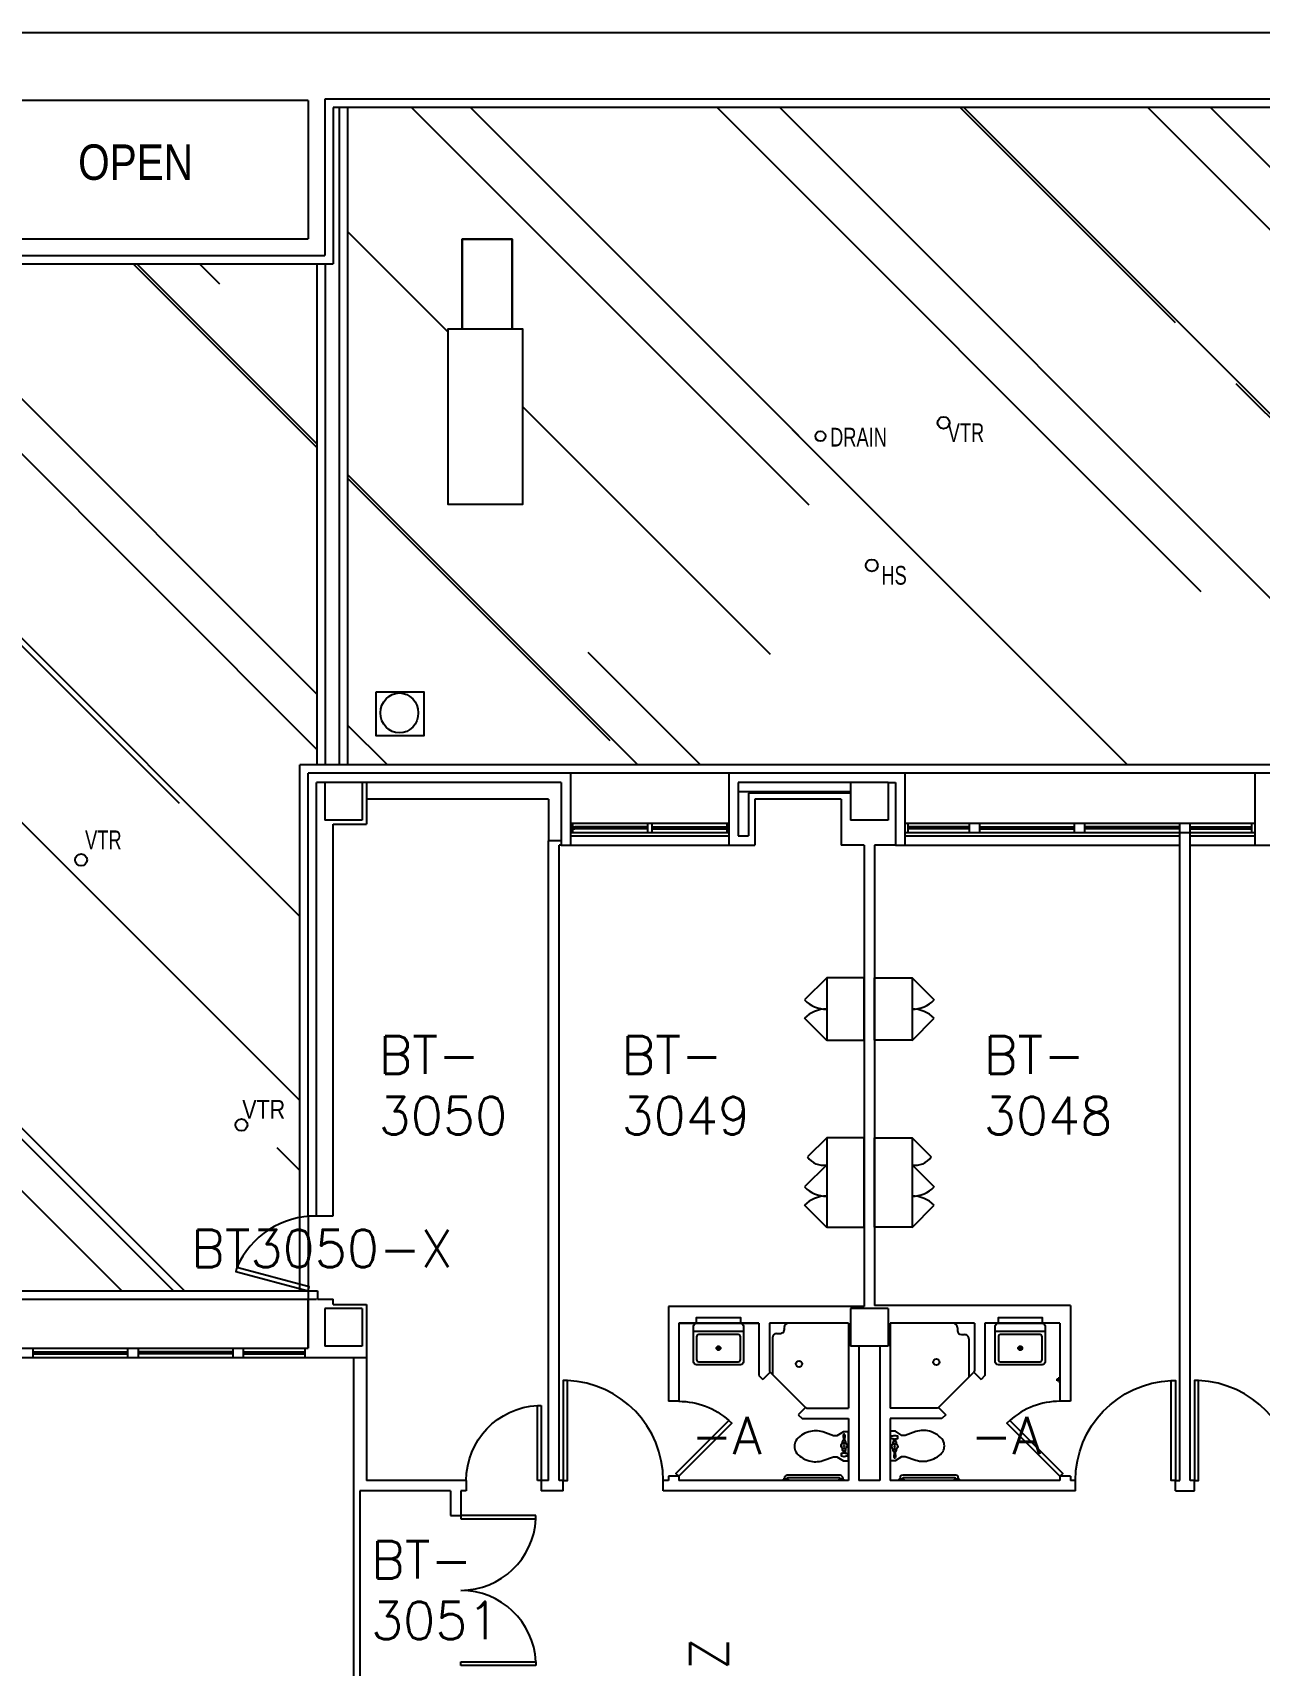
# Model space of a CAD drawing. Extents: x 2912 to 7121, y 18087 to 19938.
# Drawn here: x 3782 to 4371, y 19154 to 19938 of the extents above; entities that cross this region are included whole.
import ezdxf
from ezdxf.enums import TextEntityAlignment as Align

# ---------------------------------------------------------------- set-up
doc = ezdxf.new("R2010")
doc.units = 0
doc.header["$MEASUREMENT"] = 0
doc.linetypes.add('HIDDEN1', pattern=[0.1875, 0.125, -0.0625])
doc.layers.get('0').update_dxf_attribs({"linetype": 'CONTINUOUS'})
for name, color, linetype in [('ARDOOR', 7, 'CONTINUOUS'), ('ARROOMNO', 4, 'CONTINUOUS'), ('ARWALL', 7, 'CONTINUOUS'), ('COL', 14, 'CONTINUOUS'), ('EQUIP', 30, 'CONTINUOUS'), ('EXDOOR', 8, 'CONTINUOUS'), ('EXROOF', 9, 'CONTINUOUS'), ('EXROOF_TEXT', 134, 'CONTINUOUS'), ('EXWALL', 8, 'CONTINUOUS'), ('EXWINDOW', 8, 'CONTINUOUS'), ('MILL', 1, 'CONTINUOUS'), ('MPFIXTURE', 3, 'CONTINUOUS'), ('TXT', 4, 'CONTINUOUS')]:
    doc.layers.add(name, color=color, linetype=linetype)
doc.styles.add('ARIAL_NARROW', font='ARIALN.TTF', dxfattribs={"height": 17})
doc.styles.add('ROMANS', font='romans.shx', dxfattribs={"height": 18})

# ---------------------------------------------------------------- blocks, each defined once
blk = doc.blocks.new('3-00-DR')
at = {"color": 0}
for p, q in [((0, 36), (0, 0)), ((1.75, 36), (0, 36)), ((1.75, 0), (1.75, 36)), ((0, 0), (1.75, 0))]:
    blk.add_line(p, q, dxfattribs=at)
blk.add_arc((-0.08, -0.03), 36.08, 0.04901, 87.09698, dxfattribs=at)
blk = doc.blocks.new('6-00-DRS')
at = {"color": 0}
for p, q in [((0, 36), (0, 0)), ((1.75, 36), (0, 36)), ((1.75, 0), (1.75, 36)), ((70.25, 0), (70.25, 36)), ((70.25, 36), (72, 36)), ((72, 36), (72, 0)), ((0, 0), (1.75, 0)), ((72, 0), (70.25, 0))]:
    blk.add_line(p, q, dxfattribs=at)
for centre, start, end in [((-0.08, -0.03), 0.04901, 87.09698), ((72.08, -0.03), 92.90302, 179.95099)]:
    blk.add_arc(centre, 36.08, start, end, dxfattribs=at)

msp = doc.modelspace()

# ---------------------------------------------------------------- hatches: boundary and pattern name
at = {"layer": 'EXROOF'}
h = msp.add_hatch(dxfattribs=at)
h.set_pattern_fill('AR-RROOF', color=256, scale=125, angle=135, style=0)
h.paths.add_polyline_path([(3918.22, 19826.71), (3733.97, 19826.71), (3733.97, 19901.71), (3673.47, 19901.71), (3673.47, 19826.71), (3481.47, 19826.71), (3481.47, 19901.71), (3420.97, 19901.71), (3420.97, 19826.71), (3228.97, 19826.71), (3228.97, 19901.71), (3152.97, 19901.71), (3152.97, 19840.71), (3195.47, 19840.71), (3195.47, 19554.21), (3087.22, 19554.21), (3087.22, 19273.71), (3152.47, 19273.71), (3152.47, 19333.71), (3909.97, 19333.71), (3909.97, 19586.21), (3918.22, 19586.21)])
edge = h.paths.add_edge_path(flags=16)
edge.add_arc((3215.84, 19794.16), 2.87, 0, 360)
h.paths.add_polyline_path([(3479.22, 19655.17), (3583.22, 19655.17), (3583.22, 19592.54), (3479.22, 19592.54)], flags=16)
edge = h.paths.add_edge_path(flags=16)
edge.add_arc((3374.84, 19578.82), 2.4, 0, 360)
edge = h.paths.add_edge_path(flags=16)
edge.add_arc((3463.67, 19516.96), 2.87, 0, 360)
edge = h.paths.add_edge_path(flags=16)
edge.add_arc((3804.95, 19540.58), 2.87, 0, 360)
edge = h.paths.add_edge_path(flags=16)
edge.add_arc((3732.13, 19576.05), 2.4, 0, 360)
edge = h.paths.add_edge_path(flags=16)
edge.add_arc((3881.95, 19413.36), 2.87, 0, 360)
edge = h.paths.add_edge_path(flags=17)
edge.add_arc((3098.97, 19558.21), 36, -86.82017, 0, ccw=False)
edge.add_line((3100.97, 19522.26), (3098.97, 19522.21))
edge.add_line((3098.97, 19522.21), (3098.97, 19558.21))
edge.add_line((3098.97, 19558.21), (3100.97, 19558.21))
edge.add_line((3100.97, 19558.21), (3100.97, 19522.26))
h.paths.add_polyline_path([(3220.56, 19782.66), (3239.95, 19782.66), (3239.95, 19796.16), (3220.56, 19796.16)], flags=24)
h.paths.add_polyline_path([(3380.93, 19571.65), (3408.59, 19571.65), (3408.59, 19585.15), (3380.93, 19585.15)], flags=24)
h.paths.add_polyline_path([(3467.97, 19505.46), (3487.37, 19505.46), (3487.37, 19518.96), (3467.97, 19518.96)], flags=24)
h.paths.add_polyline_path([(3804.65, 19543.48), (3824.04, 19543.48), (3824.04, 19556.98), (3804.65, 19556.98)], flags=24)
h.paths.add_polyline_path([(3737.49, 19568.87), (3765.15, 19568.87), (3765.15, 19582.37), (3737.49, 19582.37)], flags=24)
h.paths.add_polyline_path([(3880.1, 19414.13), (3905.22, 19414.13), (3905.22, 19427.63), (3880.1, 19427.63)], flags=24)
h = msp.add_hatch(dxfattribs=at)
h.set_pattern_fill('AR-RROOF', color=256, scale=125, angle=135, style=0)
h.paths.add_polyline_path([(4505.64, 19869.95), (4609.64, 19869.95), (4609.64, 19807.32), (4505.64, 19807.32)], flags=16)
h.paths.add_polyline_path([(3932.97, 19901.71), (5186.31, 19901.71), (5186.31, 19586.21), (3932.97, 19586.21)])
edge = h.paths.add_edge_path(flags=16)
edge.add_arc((5019.47, 19743.96), 2.4, 0, 360)
edge = h.paths.add_edge_path(flags=16)
edge.add_arc((5042.08, 19718.78), 2.87, 0, 360)
edge = h.paths.add_edge_path(flags=16)
edge.add_arc((4610.99, 19761.86), 2.87, 0, 360)
edge = h.paths.add_edge_path(flags=16)
edge.add_arc((4590.97, 19743.96), 2.4, 0, 360)
edge = h.paths.add_edge_path(flags=16)
edge.add_arc((4219.12, 19750.45), 2.87, 0, 360)
edge = h.paths.add_edge_path(flags=16)
edge.add_arc((4159.97, 19743.96), 2.4, 0, 360)
edge = h.paths.add_edge_path(flags=16)
edge.add_arc((4184.63, 19681.99), 2.87, 0, 360)
h.paths.add_polyline_path([(4017.11, 19711.4), (4017.11, 19795.4), (4011.97, 19795.4), (4011.97, 19838.54), (3987.97, 19838.54), (3987.97, 19795.4), (3981.11, 19795.4), (3981.11, 19711.4)], flags=16)
h.paths.add_polyline_path([(3954.45, 19620.71), (3954.45, 19601.56), (3966.41, 19601.56), (3966.41, 19620.71)], flags=16)
h.paths.add_polyline_path([(5021.87, 19736.78), (5049.54, 19736.78), (5049.54, 19750.28), (5021.87, 19750.28)], flags=24)
h.paths.add_polyline_path([(5041.78, 19707.28), (5061.17, 19707.28), (5061.17, 19720.78), (5041.78, 19720.78)], flags=24)
h.paths.add_polyline_path([(4593.37, 19736.78), (4621.04, 19736.78), (4621.04, 19750.28), (4593.37, 19750.28)], flags=24)
h.paths.add_polyline_path([(4610.69, 19750.36), (4630.08, 19750.36), (4630.08, 19763.86), (4610.69, 19763.86)], flags=24)
h.paths.add_polyline_path([(4218.82, 19738.94), (4238.22, 19738.94), (4238.22, 19752.44), (4218.82, 19752.44)], flags=24)
h.paths.add_polyline_path([(4162.37, 19736.78), (4190.04, 19736.78), (4190.04, 19750.28), (4162.37, 19750.28)], flags=24)
h.paths.add_polyline_path([(4186.93, 19670.25), (4201.93, 19670.25), (4201.93, 19684.22), (4186.93, 19684.22)], flags=24)

# ---------------------------------------------------------------- linework, layer by layer
at = {"layer": 'ARDOOR'}
msp.add_line((4036.47, 19242.71), (4034.47, 19242.71), dxfattribs=at)
for points in [[(4084.47, 19242.71, 0.402069), (4038.47, 19290.67), (4038.47, 19290.71), (4036.47, 19290.71), (4036.47, 19242.71), (4038.47, 19242.71), (4038.47, 19290.71)], [(4387.53, 19242.71, 0.402069), (4341.53, 19290.67), (4341.53, 19290.71), (4339.53, 19290.71), (4339.53, 19242.71), (4341.53, 19242.71), (4341.53, 19290.71)], [(4274.97, 19280.71, 0.184516), (4250.97, 19271.54), (4249.51, 19270.16), (4274.97, 19244.71), (4276.38, 19246.12), (4250.97, 19271.54)]]:
    msp.add_lwpolyline(points, format="xyb", dxfattribs=at)
at = {"layer": 'ARDOOR', "flags": 128}
for points in [[(4282.41, 19242.71, -0.402069), (4328.41, 19290.67), (4328.41, 19290.71), (4330.41, 19290.71), (4330.41, 19242.71), (4328.41, 19242.71), (4328.41, 19290.71)], [(4091.97, 19280.71, -0.184516), (4115.97, 19271.54), (4117.42, 19270.16), (4091.97, 19244.71), (4090.55, 19246.12), (4115.97, 19271.54)]]:
    msp.add_lwpolyline(points, format="xyb", dxfattribs=at)
at = {"layer": 'ARWALL', "linetype": 'BYBLOCK'}
for p, q in [((4029.47, 19242.71), (4029.47, 19549.71)), ((4034.47, 19242.71), (4034.47, 19547.71)), ((4180.97, 19547.71), (4180.97, 19326.21)), ((4185.97, 19547.71), (4185.97, 19326.71)), ((4332.47, 19242.71), (4332.47, 19553.71)), ((4337.47, 19242.71), (4337.47, 19553.71)), ((4180.97, 19326.21), (4086.97, 19326.21)), ((4086.97, 19326.21), (4086.97, 19280.71)), ((4279.97, 19326.71), (4185.97, 19326.71)), ((4279.97, 19326.71), (4279.97, 19280.71)), ((4130.47, 19318.21), (4091.97, 19318.21)), ((4091.97, 19318.21), (4091.97, 19280.71)), ((4130.47, 19318.21), (4130.47, 19293.07)), ((4173.47, 19318.21), (4135.47, 19318.21)), ((4135.47, 19318.21), (4135.47, 19295.14)), ((4173.47, 19318.21), (4173.47, 19277.39)), ((4233.97, 19318.21), (4193.47, 19318.21)), ((4193.47, 19318.21), (4193.47, 19277.39)), ((4233.97, 19318.21), (4233.97, 19295.14)), ((4274.97, 19318.21), (4238.97, 19318.21)), ((4238.97, 19318.21), (4238.97, 19293.07)), ((4274.97, 19318.21), (4274.97, 19280.71)), ((4178.47, 19307.21), (4178.47, 19242.71)), ((4188.47, 19307.21), (4188.47, 19242.71)), ((3935.84, 19301.71), (3935.84, 19144.96)), ((3941.97, 19301.71), (3941.97, 19242.71)), ((4130.47, 19293.07), (4132.32, 19291.22)), ((4135.86, 19294.76), (4132.32, 19291.22)), ((4135.47, 19295.14), (4135.86, 19294.76)), ((4233.97, 19295.14), (4233.58, 19294.76)), ((4233.58, 19294.76), (4237.11, 19291.22)), ((4238.97, 19293.07), (4237.11, 19291.22)), ((4152.83, 19277.78), (4149.29, 19274.25)), ((4149.29, 19274.25), (4151.15, 19272.39)), ((4152.83, 19277.78), (4153.22, 19277.39)), ((4153.22, 19277.39), (4173.47, 19277.39)), ((4216.22, 19277.39), (4193.47, 19277.39)), ((4216.61, 19277.78), (4216.22, 19277.39)), ((4216.61, 19277.78), (4220.14, 19274.25)), ((4220.14, 19274.25), (4218.29, 19272.39)), ((4151.15, 19272.39), (4173.47, 19272.39)), ((4173.47, 19272.39), (4173.47, 19242.71)), ((4218.29, 19272.39), (4193.47, 19272.39)), ((4193.47, 19272.39), (4193.47, 19242.71)), ((3989.89, 19242.71), (3941.97, 19242.71)), ((4029.47, 19242.71), (4025.91, 19242.71)), ((4036.47, 19242.71), (4034.47, 19242.71)), ((4086.97, 19244.71), (4086.97, 19242.71)), ((4091.97, 19244.71), (4091.97, 19242.71)), ((4173.47, 19242.71), (4091.97, 19242.71)), ((4188.47, 19242.71), (4178.47, 19242.71)), ((4274.97, 19242.71), (4193.47, 19242.71)), ((4274.97, 19244.71), (4274.97, 19242.71)), ((4279.97, 19244.71), (4279.97, 19242.71)), ((4330.41, 19242.71), (4332.47, 19242.71)), ((4339.53, 19242.71), (4337.47, 19242.71)), ((3982.34, 19237.71), (3938.84, 19237.71)), ((3938.84, 19237.71), (3938.84, 19144.96)), ((3982.34, 19237.71), (3982.34, 19225.96)), ((3987.34, 19237.71), (3987.34, 19225.96)), ((3989.89, 19237.71), (3987.34, 19237.71)), ((4036.47, 19237.71), (4025.91, 19237.71)), ((4282.41, 19237.71), (4084.47, 19237.71)), ((4330.41, 19237.71), (4339.53, 19237.71))]:
    msp.add_line(p, q, dxfattribs=at)
at = {"layer": 'ARWALL'}
for p, q in [((4035.47, 19547.71), (4034.47, 19547.71)), ((4091.97, 19318.21), (4130.47, 19318.21)), ((4274.97, 19318.21), (4238.97, 19318.21)), ((4091.97, 19280.71), (4086.97, 19280.71)), ((4279.97, 19280.71), (4274.97, 19280.71)), ((3989.89, 19242.71), (3989.89, 19237.71)), ((4025.91, 19242.71), (4025.91, 19237.71)), ((4036.47, 19237.71), (4036.47, 19242.71)), ((4086.97, 19242.71), (4084.47, 19242.71)), ((4084.47, 19237.71), (4084.47, 19242.71)), ((4091.97, 19244.71), (4086.97, 19244.71)), ((4279.97, 19244.71), (4274.97, 19244.71)), ((4282.41, 19242.71), (4279.97, 19242.71)), ((4282.41, 19237.71), (4282.41, 19242.71)), ((4330.41, 19237.71), (4330.41, 19242.71)), ((4339.53, 19237.71), (4339.53, 19242.71)), ((3982.34, 19225.96), (3987.34, 19225.96))]:
    msp.add_line(p, q, dxfattribs=at)
for points in [[(4100.53, 19318.21), (4100.53, 19320.94), (4121.53, 19320.94), (4121.53, 19318.21)], [(4245.41, 19318.21), (4245.41, 19320.94), (4266.41, 19320.94), (4266.41, 19318.21)]]:
    msp.add_lwpolyline(points, dxfattribs=at)
at = {"layer": 'COL'}
for p, q in [((3921.97, 19577.71), (3921.97, 19559.71)), ((3939.97, 19577.71), (3921.97, 19577.71)), ((3939.97, 19577.71), (3939.97, 19559.71)), ((4174.47, 19577.71), (4174.47, 19559.71)), ((4192.47, 19577.71), (4174.47, 19577.71)), ((4192.47, 19577.71), (4192.47, 19559.71)), ((3939.97, 19559.71), (3921.97, 19559.71)), ((4192.47, 19559.71), (4174.47, 19559.71)), ((3921.97, 19325.21), (3921.97, 19307.21)), ((3939.97, 19325.21), (3921.97, 19325.21)), ((3939.97, 19325.21), (3939.97, 19307.21)), ((4174.47, 19325.21), (4174.47, 19307.21)), ((4192.47, 19325.21), (4174.47, 19325.21)), ((4192.47, 19325.21), (4192.47, 19307.21)), ((3939.97, 19307.21), (3921.97, 19307.21)), ((4192.47, 19307.21), (4174.47, 19307.21))]:
    msp.add_line(p, q, dxfattribs=at)
at = {"layer": 'EQUIP', "linetype": 'HIDDEN1'}
msp.add_line((3987.97, 19826.54), (3987.97, 19795.32), dxfattribs=at)
at = {"layer": 'EQUIP'}
for points in [[(3987.97, 19795.4), (3981.11, 19795.4), (3981.11, 19711.4), (4017.11, 19711.4), (4017.11, 19795.4), (4011.97, 19795.4), (4011.97, 19838.54), (4011.97, 19795.4), (3987.97, 19795.4), (3987.97, 19838.54), (4011.97, 19838.54), (4011.97, 19838.54), (3987.97, 19838.54), (3987.97, 19838.54), (4011.97, 19838.54), (4011.97, 19838.54), (3987.97, 19838.54)], [(4017.11, 19711.4), (4017.11, 19795.4), (4011.97, 19795.4), (4011.97, 19838.54), (3987.97, 19838.54), (3987.97, 19795.4), (3981.11, 19795.4), (3981.11, 19711.4), (4017.11, 19711.4)]]:
    msp.add_lwpolyline(points, dxfattribs=at)
msp.add_lwpolyline([(3946.73, 19621.33), (3969.49, 19621.33), (3969.49, 19600.08), (3946.73, 19600.08)], close=True, dxfattribs=at)
msp.add_ellipse((3957.8, 19611.14), major_axis=(0, 9.58), ratio=0.94654, dxfattribs=at)
at = {"layer": 'EXDOOR', "flags": 128}
msp.add_lwpolyline([(3917.97, 19369.71, 0.300809), (3879.77, 19344.94), (3879.2, 19343.02), (3913.97, 19333.71), (3914.49, 19335.64), (3879.77, 19344.94)], format="xyb", dxfattribs=at)
at = {"layer": 'EXROOF', "linetype": 'BYBLOCK'}
for centre, radius in [((4219.12, 19750.45), 2.87), ((4159.97, 19743.96), 2.4), ((4184.63, 19681.99), 2.87), ((3804.95, 19540.58), 2.87), ((3881.95, 19413.36), 2.87)]:
    msp.add_circle(centre, radius, dxfattribs=at)
at = {"layer": 'EXWALL'}
for p, q in [((3116.97, 19937.71), (6916.47, 19937.71)), ((3913.97, 19905.21), (3745.97, 19905.21)), ((3913.97, 19905.21), (3913.97, 19838.71)), ((6111.47, 19905.71), (3921.97, 19905.71)), ((3921.97, 19905.71), (3921.97, 19830.71)), ((6107.47, 19901.71), (3925.97, 19901.71)), ((3925.97, 19901.71), (3925.97, 19826.71)), ((3928.97, 19901.71), (3928.97, 19586.21)), ((3932.97, 19901.71), (3932.97, 19586.21)), ((3745.97, 19838.71), (3913.97, 19838.71)), ((3737.97, 19830.71), (3921.97, 19830.71)), ((3733.97, 19826.71), (3925.97, 19826.71)), ((3909.97, 19333.71), (3909.97, 19586.21)), ((6123.47, 19586.21), (3909.97, 19586.21)), ((4039.97, 19582.21), (3913.97, 19582.21)), ((3913.97, 19369.71), (3913.97, 19582.21)), ((6113.22, 19582.21), (3913.97, 19582.21)), ((4039.97, 19582.21), (4039.97, 19558.71)), ((4039.97, 19582.21), (4039.97, 19547.71)), ((4200.47, 19582.21), (4115.97, 19582.21)), ((4115.97, 19582.21), (4115.97, 19558.71)), ((4115.97, 19582.21), (4115.97, 19547.71)), ((4200.47, 19582.21), (4200.47, 19558.71)), ((4200.47, 19582.21), (4200.47, 19547.71)), ((4452.97, 19582.21), (4368.47, 19582.21)), ((4368.47, 19582.21), (4368.47, 19558.71)), ((4368.47, 19582.21), (4368.47, 19547.71)), ((3921.97, 19577.71), (3917.97, 19577.71)), ((3917.97, 19369.71), (3917.97, 19577.71)), ((4035.47, 19577.71), (3939.97, 19577.71)), ((3941.97, 19577.71), (3941.97, 19557.71)), ((4035.47, 19577.71), (4035.47, 19547.71)), ((4035.47, 19577.71), (4035.47, 19547.71)), ((4174.47, 19577.71), (4120.47, 19577.71)), ((4120.47, 19577.71), (4120.47, 19552.21)), ((4120.47, 19577.71), (4120.47, 19552.21)), ((4174.47, 19573.21), (4120.47, 19573.21)), ((4174.47, 19572.71), (4125.47, 19572.71)), ((4125.47, 19572.71), (4125.47, 19552.21)), ((4192.47, 19577.71), (4195.97, 19577.71)), ((4195.97, 19577.71), (4195.97, 19547.71)), ((4195.97, 19577.71), (4195.97, 19547.71)), ((4029.47, 19569.71), (3941.97, 19569.71)), ((4029.47, 19569.71), (4029.47, 19549.71)), ((4029.47, 19569.71), (4029.47, 19549.71)), ((4169.97, 19569.71), (4128.47, 19569.71)), ((4128.47, 19569.71), (4128.47, 19547.71)), ((4169.97, 19569.71), (4169.97, 19547.71)), ((3925.97, 19557.71), (3941.97, 19557.71)), ((3925.97, 19369.71), (3925.97, 19557.71)), ((4039.97, 19558.21), (4115.97, 19558.21)), ((4200.47, 19558.21), (4368.47, 19558.21)), ((4035.47, 19549.71), (4029.47, 19549.71)), ((4035.47, 19549.71), (4029.47, 19549.71)), ((4035.47, 19547.71), (4120.47, 19547.71)), ((4035.47, 19547.71), (4120.47, 19547.71)), ((4039.97, 19553.71), (4115.97, 19553.71)), ((4039.97, 19552.21), (4115.97, 19552.21)), ((4120.47, 19552.21), (4125.47, 19552.21)), ((4120.47, 19547.71), (4128.47, 19547.71)), ((4120.47, 19547.71), (4128.47, 19547.71)), ((4180.97, 19547.71), (4169.97, 19547.71)), ((4195.97, 19547.71), (4185.97, 19547.71)), ((4195.97, 19547.71), (4332.47, 19547.71)), ((4200.47, 19553.71), (4368.47, 19553.71)), ((4200.47, 19552.21), (4332.47, 19552.21)), ((4337.47, 19552.21), (4368.47, 19552.21)), ((4337.47, 19547.71), (4377.47, 19547.71)), ((3913.97, 19369.71), (3913.97, 19329.71)), ((3913.97, 19369.71), (3913.97, 19329.71)), ((3152.47, 19333.71), (3909.97, 19333.71)), ((3152.47, 19333.71), (3909.97, 19333.71)), ((3156.47, 19333.71), (3913.97, 19333.71)), ((3156.47, 19333.71), (3913.97, 19333.71)), ((3156.47, 19329.71), (3913.97, 19329.71)), ((3156.47, 19329.71), (3913.97, 19329.71)), ((3160.47, 19329.71), (3917.97, 19329.71)), ((3160.47, 19329.71), (3917.97, 19329.71)), ((3913.97, 19333.71), (3918.47, 19333.71)), ((3913.97, 19333.71), (3918.47, 19333.71)), ((3913.97, 19316.21), (3913.97, 19329.71)), ((3913.97, 19329.71), (3913.97, 19306.21)), ((3913.97, 19306.21), (3913.97, 19329.71)), ((3913.97, 19316.21), (3913.97, 19329.71)), ((3913.97, 19329.71), (3913.97, 19306.21)), ((3913.97, 19306.21), (3913.97, 19329.71)), ((3918.47, 19333.71), (3918.47, 19329.71)), ((3918.47, 19333.71), (3918.47, 19329.71)), ((3918.47, 19329.71), (3920.22, 19329.71)), ((3918.47, 19329.71), (3920.22, 19329.71)), ((3925.97, 19327.21), (3925.97, 19329.71)), ((3925.97, 19327.21), (3925.97, 19329.71)), ((3925.97, 19327.21), (3925.97, 19329.71)), ((3925.97, 19327.21), (3925.97, 19329.71)), ((3925.97, 19327.21), (3941.97, 19327.21)), ((3925.97, 19327.21), (3941.97, 19327.21)), ((3941.97, 19327.21), (3941.97, 19301.71)), ((3745.97, 19306.21), (3913.97, 19306.21)), ((3745.97, 19306.21), (3913.97, 19306.21)), ((3741.47, 19301.71), (3941.97, 19301.71)), ((3741.47, 19301.71), (3941.97, 19301.71))]:
    msp.add_line(p, q, dxfattribs=at)
at = {"layer": 'EXWALL', "linetype": 'CONTINUOUS'}
for p, q in [((3918.22, 19826.71), (3918.22, 19586.21)), ((3922.22, 19826.71), (3922.22, 19586.21)), ((3913.97, 19369.71), (3925.97, 19369.71)), ((3913.97, 19369.71), (3925.97, 19369.71)), ((3918.47, 19329.71), (3925.97, 19329.71)), ((3918.47, 19329.71), (3925.97, 19329.71))]:
    msp.add_line(p, q, dxfattribs=at)
at = {"layer": 'EXWINDOW'}
for p, q in [((4040.97, 19558.21), (4040.97, 19553.71)), ((4040.97, 19556.46), (4041.97, 19556.46)), ((4040.97, 19555.46), (4041.97, 19555.46)), ((4075.97, 19556.46), (4041.97, 19556.46)), ((4041.97, 19555.46), (4041.97, 19556.46)), ((4075.97, 19555.46), (4041.97, 19555.46)), ((4075.97, 19555.46), (4075.97, 19556.46)), ((4076.97, 19556.46), (4075.97, 19556.46)), ((4076.97, 19555.46), (4075.97, 19555.46)), ((4076.97, 19558.21), (4076.97, 19553.71)), ((4078.97, 19558.21), (4078.97, 19553.71)), ((4078.97, 19556.46), (4079.97, 19556.46)), ((4078.97, 19555.46), (4079.97, 19555.46)), ((4079.97, 19556.46), (4113.97, 19556.46)), ((4079.97, 19555.46), (4079.97, 19556.46)), ((4079.97, 19555.46), (4113.97, 19555.46)), ((4113.97, 19556.46), (4113.97, 19555.46)), ((4113.97, 19556.46), (4114.97, 19556.46)), ((4113.97, 19555.46), (4114.97, 19555.46)), ((4114.97, 19558.21), (4114.97, 19553.71)), ((4201.97, 19558.21), (4201.97, 19553.71)), ((4202.97, 19556.46), (4201.97, 19556.46)), ((4202.97, 19555.46), (4201.97, 19555.46)), ((4230.47, 19556.46), (4202.97, 19556.46)), ((4202.97, 19556.46), (4202.97, 19555.46)), ((4230.47, 19555.46), (4202.97, 19555.46)), ((4231.47, 19556.46), (4230.47, 19556.46)), ((4230.47, 19555.46), (4230.47, 19556.46)), ((4231.47, 19555.46), (4230.47, 19555.46)), ((4231.47, 19553.71), (4231.47, 19558.21)), ((4236.47, 19553.71), (4236.47, 19558.21)), ((4236.47, 19556.46), (4237.47, 19556.46)), ((4236.47, 19555.46), (4237.47, 19555.46)), ((4237.47, 19556.46), (4280.97, 19556.46)), ((4237.47, 19555.46), (4237.47, 19556.46)), ((4237.47, 19555.46), (4280.97, 19555.46)), ((4280.97, 19556.46), (4281.97, 19556.46)), ((4280.97, 19555.46), (4280.97, 19556.46)), ((4280.97, 19555.46), (4281.97, 19555.46)), ((4281.97, 19553.71), (4281.97, 19558.21)), ((4286.97, 19553.71), (4286.97, 19558.21)), ((4287.97, 19556.46), (4286.97, 19556.46)), ((4287.97, 19555.46), (4286.97, 19555.46)), ((4331.47, 19556.46), (4287.97, 19556.46)), ((4287.97, 19555.46), (4287.97, 19556.46)), ((4331.47, 19555.46), (4287.97, 19555.46)), ((4332.47, 19556.46), (4331.47, 19556.46)), ((4331.47, 19555.46), (4331.47, 19556.46)), ((4332.47, 19555.46), (4331.47, 19555.46)), ((4332.47, 19553.71), (4332.47, 19558.21)), ((4337.47, 19553.71), (4337.47, 19558.21)), ((4337.47, 19556.46), (4338.47, 19556.46)), ((4337.47, 19555.46), (4338.47, 19555.46)), ((4338.47, 19556.46), (4365.97, 19556.46)), ((4338.47, 19555.46), (4338.47, 19556.46)), ((4338.47, 19555.46), (4365.97, 19555.46)), ((4365.97, 19556.46), (4366.97, 19556.46)), ((4365.97, 19556.46), (4365.97, 19555.46)), ((4365.97, 19555.46), (4366.97, 19555.46)), ((4366.97, 19558.21), (4366.97, 19553.71)), ((3781.97, 19301.71), (3781.97, 19306.21)), ((3781.97, 19304.46), (3782.97, 19304.46)), ((3782.97, 19303.46), (3782.97, 19304.46)), ((3782.97, 19304.46), (3826.47, 19304.46)), ((3826.47, 19303.46), (3826.47, 19304.46)), ((3826.47, 19304.46), (3827.47, 19304.46)), ((3827.47, 19301.71), (3827.47, 19306.21)), ((3832.47, 19301.71), (3832.47, 19306.21)), ((3833.47, 19304.46), (3832.47, 19304.46)), ((3876.97, 19304.46), (3833.47, 19304.46)), ((3833.47, 19303.46), (3833.47, 19304.46)), ((3876.97, 19303.46), (3876.97, 19304.46)), ((3877.97, 19304.46), (3876.97, 19304.46)), ((3877.97, 19301.71), (3877.97, 19306.21)), ((3882.97, 19301.71), (3882.97, 19306.21)), ((3882.97, 19304.46), (3883.97, 19304.46)), ((3883.97, 19303.46), (3883.97, 19304.46)), ((3883.97, 19304.46), (3911.47, 19304.46)), ((3911.47, 19304.46), (3911.47, 19303.46)), ((3911.47, 19304.46), (3912.47, 19304.46)), ((3912.47, 19306.21), (3912.47, 19301.71)), ((3781.97, 19303.46), (3782.97, 19303.46)), ((3782.97, 19303.46), (3826.47, 19303.46)), ((3826.47, 19303.46), (3827.47, 19303.46)), ((3833.47, 19303.46), (3832.47, 19303.46)), ((3876.97, 19303.46), (3833.47, 19303.46)), ((3877.97, 19303.46), (3876.97, 19303.46)), ((3882.97, 19303.46), (3883.97, 19303.46)), ((3883.97, 19303.46), (3911.47, 19303.46)), ((3911.47, 19303.46), (3912.47, 19303.46))]:
    msp.add_line(p, q, dxfattribs=at)
at = {"layer": 'MILL', "linetype": 'BYBLOCK'}
for p, q in [((4162.97, 19484), (4152.34, 19473.37)), ((4203.97, 19484), (4214.6, 19473.37)), ((4162.97, 19453.93), (4152.34, 19464.56)), ((4203.97, 19453.93), (4214.6, 19464.56)), ((4162.97, 19407.23), (4153.78, 19398.04)), ((4203.97, 19407.23), (4213.16, 19398.04)), ((4162.97, 19394.23), (4152.34, 19383.6)), ((4203.97, 19394.23), (4214.6, 19383.6)), ((4162.97, 19364.16), (4152.34, 19374.79)), ((4203.97, 19364.16), (4214.6, 19374.79))]:
    msp.add_line(p, q, dxfattribs=at)
for points in [[(4180.97, 19484), (4162.97, 19484), (4162.97, 19454), (4180.97, 19454)], [(4185.97, 19484), (4203.97, 19484), (4203.97, 19454), (4185.97, 19454)], [(4180.97, 19407.23), (4162.97, 19407.23), (4162.97, 19364.23), (4180.97, 19364.23)], [(4185.97, 19407.23), (4203.97, 19407.23), (4203.97, 19364.23), (4185.97, 19364.23)]]:
    msp.add_lwpolyline(points, close=True, dxfattribs=at)
for centre, radius, start, end in [((4162.56, 19483.03), 14.07, 223.35524, 271.64476), ((4162.74, 19454.48), 14.49, 89.10838, 135.89162), ((4204.37, 19483.03), 14.07, 268.35524, 316.64476), ((4204.19, 19454.48), 14.49, 44.10838, 90.89162), ((4161.15, 19402.85), 8.8, 213.08495, 281.91505), ((4205.79, 19402.85), 8.8, 258.08495, 326.91505), ((4162.56, 19393.26), 14.07, 223.35524, 271.64476), ((4204.37, 19393.26), 14.07, 268.35524, 316.64476), ((4162.74, 19364.71), 14.49, 89.10838, 135.89162), ((4204.19, 19364.71), 14.49, 44.10838, 90.89162)]:
    msp.add_arc(centre, radius, start, end, dxfattribs=at)
at = {"layer": 'MPFIXTURE'}
for p, q in [((4138.91, 19313.21), (4140.6, 19313.21)), ((4140.6, 19313.21), (4140.6, 19313.21)), ((4225.72, 19316.05), (4225.72, 19314.71)), ((4227.72, 19312.71), (4229.17, 19312.71)), ((4136.91, 19311.21), (4136.91, 19293.7)), ((4231.22, 19310.72), (4231.18, 19292.36)), ((4152.83, 19277.78), (4135.86, 19294.76)), ((4216.61, 19277.78), (4233.58, 19294.76)), ((4171.15, 19261.86), (4170.98, 19264.64)), ((4171.64, 19264.63), (4171.48, 19261.86)), ((4170.43, 19257.56), (4170.43, 19257.35)), ((4170.44, 19261.25), (4170.44, 19261.03)), ((4170.82, 19257.62), (4170.49, 19257.62)), ((4170.49, 19257.29), (4170.82, 19257.29)), ((4170.74, 19261.31), (4170.5, 19261.31)), ((4170.5, 19260.97), (4170.74, 19260.97)), ((4170.74, 19261.31), (4170.74, 19261.8)), ((4170.74, 19260.72), (4170.74, 19260.97)), ((4170.8, 19261.86), (4171.81, 19261.86)), ((4170.82, 19257.89), (4170.82, 19258.03)), ((4170.82, 19258.03), (4170.82, 19257.62)), ((4170.82, 19257.63), (4170.82, 19257.62)), ((4170.82, 19257.29), (4170.82, 19255.78)), ((4171.09, 19259.76), (4170.88, 19259.39)), ((4170.88, 19259.39), (4171.09, 19259.03)), ((4171.51, 19259.76), (4171.09, 19259.76)), ((4171.09, 19259.03), (4171.51, 19259.03)), ((4171.72, 19259.39), (4171.51, 19259.76)), ((4171.51, 19259.03), (4171.72, 19259.39)), ((4171.78, 19258.03), (4171.78, 19257.62)), ((4171.78, 19257.63), (4171.78, 19257.62)), ((4172.1, 19257.62), (4171.78, 19257.62)), ((4171.78, 19257.29), (4171.78, 19255.78)), ((4171.78, 19257.29), (4172.1, 19257.29)), ((4171.87, 19260.97), (4171.86, 19260.72)), ((4171.87, 19261.8), (4171.87, 19261.31)), ((4172.11, 19261.31), (4171.87, 19261.31)), ((4171.87, 19260.97), (4172.11, 19260.97)), ((4172.16, 19257.35), (4172.16, 19257.56)), ((4172.17, 19261.03), (4172.17, 19261.25)), ((4194.23, 19263.9), (4193.48, 19263.9)), ((4194.23, 19262.89), (4193.48, 19262.89)), ((4194.78, 19263.96), (4194.29, 19263.96)), ((4194.29, 19262.83), (4194.78, 19262.83)), ((4194.79, 19261.09), (4194.79, 19260.87)), ((4194.79, 19257.41), (4194.79, 19257.19)), ((4195.17, 19261.15), (4194.85, 19261.15)), ((4194.85, 19260.81), (4195.17, 19260.81)), ((4195.09, 19257.47), (4194.85, 19257.47)), ((4194.85, 19257.13), (4195.09, 19257.13)), ((4195.09, 19257.47), (4195.09, 19257.71)), ((4195.09, 19256.64), (4195.09, 19257.13)), ((4195.17, 19261.15), (4195.17, 19262.66)), ((4195.17, 19260.81), (4195.17, 19260.81)), ((4195.17, 19260.41), (4195.17, 19260.81)), ((4195.44, 19259.41), (4195.23, 19259.04)), ((4195.23, 19259.04), (4195.44, 19258.68)), ((4195.86, 19259.41), (4195.44, 19259.41)), ((4195.44, 19258.68), (4195.86, 19258.68)), ((4196.07, 19259.04), (4195.86, 19259.41)), ((4195.86, 19258.68), (4196.07, 19259.04)), ((4196.13, 19261.15), (4196.13, 19262.66)), ((4196.46, 19261.15), (4196.13, 19261.15)), ((4196.13, 19260.81), (4196.13, 19260.81)), ((4196.13, 19260.41), (4196.13, 19260.81)), ((4196.13, 19260.81), (4196.46, 19260.81)), ((4196.13, 19260.55), (4196.13, 19260.41)), ((4196.21, 19257.71), (4196.21, 19257.47)), ((4196.45, 19257.47), (4196.21, 19257.47)), ((4196.21, 19257.13), (4196.45, 19257.13)), ((4196.21, 19257.13), (4196.21, 19256.64)), ((4196.51, 19257.19), (4196.51, 19257.41)), ((4197.02, 19263.96), (4196.52, 19263.96)), ((4196.52, 19262.83), (4197.02, 19262.83)), ((4196.52, 19260.87), (4196.52, 19261.09)), ((4197.08, 19262.89), (4197.08, 19263.9)), ((4169.87, 19255.55), (4169.87, 19254.54)), ((4170.43, 19255.61), (4169.93, 19255.61)), ((4169.93, 19254.48), (4170.43, 19254.48)), ((4172.66, 19255.61), (4172.17, 19255.61)), ((4172.17, 19254.48), (4172.66, 19254.48)), ((4172.72, 19255.55), (4173.47, 19255.55)), ((4172.72, 19254.54), (4173.47, 19254.54)), ((4196.15, 19256.58), (4195.15, 19256.58)), ((4195.31, 19253.81), (4195.47, 19256.58)), ((4195.8, 19256.58), (4195.97, 19253.8)), ((4144.6, 19243.34), (4142.08, 19243.34)), ((4142.08, 19243.34), (4142.08, 19242.71)), ((4142.69, 19243.94), (4142.69, 19243.34)), ((4169.56, 19245.19), (4143.95, 19245.19)), ((4143.95, 19243.52), (4143.95, 19243.34)), ((4169.05, 19243.93), (4144.37, 19243.93)), ((4144.6, 19242.71), (4144.6, 19243.34)), ((4168.74, 19243.32), (4168.74, 19242.69)), ((4171.27, 19243.32), (4168.74, 19243.32)), ((4169.39, 19243.51), (4169.39, 19243.33)), ((4170.65, 19243.93), (4170.65, 19243.31)), ((4171.27, 19242.69), (4171.27, 19243.32)), ((4200.12, 19243.39), (4197.6, 19243.39)), ((4197.6, 19243.39), (4197.6, 19242.76)), ((4198.2, 19244), (4198.2, 19243.39)), ((4225.08, 19245.25), (4199.46, 19245.24)), ((4199.46, 19243.58), (4199.46, 19243.39)), ((4224.57, 19243.98), (4199.89, 19243.98)), ((4200.12, 19242.76), (4200.12, 19243.39)), ((4224.26, 19243.38), (4224.26, 19242.75)), ((4226.78, 19243.38), (4224.26, 19243.38)), ((4224.9, 19243.56), (4224.9, 19243.38)), ((4226.17, 19243.98), (4226.17, 19243.36)), ((4226.78, 19242.75), (4226.78, 19243.38))]:
    msp.add_line(p, q, dxfattribs=at)
at = {"layer": 'MPFIXTURE', "linetype": 'BYBLOCK'}
for p, q in [((4273.58, 19291.27), (4273.58, 19291.47)), ((4273.58, 19291.47), (4273.78, 19291.47)), ((4273.58, 19290.54), (4273.58, 19291.27)), ((4273.78, 19290.54), (4273.58, 19290.54)), ((4273.78, 19291.47), (4273.78, 19291.27)), ((4274.66, 19291.27), (4273.78, 19291.27)), ((4273.78, 19291.27), (4273.78, 19290.74)), ((4274.66, 19290.74), (4273.78, 19290.74)), ((4273.78, 19290.74), (4273.78, 19290.54)), ((4274.66, 19291.27), (4274.66, 19292.27)), ((4274.66, 19292.27), (4274.91, 19292.27)), ((4274.66, 19290.74), (4274.66, 19289.74)), ((4274.66, 19289.74), (4274.91, 19289.74))]:
    msp.add_line(p, q, dxfattribs=at)
at = {"layer": 'MPFIXTURE'}
for points in [[(4123.03, 19316.71), (4123.03, 19299.71, -0.414214), (4121.53, 19298.21), (4100.53, 19298.21, -0.414214), (4099.03, 19299.71), (4099.03, 19316.71, -0.414214), (4100.53, 19318.21), (4121.53, 19318.21, -0.414214)], [(4100.53, 19311.71), (4100.53, 19300.71, 0.414214), (4101.53, 19299.71), (4120.53, 19299.71, 0.414214), (4121.53, 19300.71), (4121.53, 19311.71, 0.414214), (4120.53, 19312.71), (4101.53, 19312.71, 0.414214)], [(4267.91, 19316.71), (4267.91, 19299.71, -0.414214), (4266.41, 19298.21), (4245.41, 19298.21, -0.414214), (4243.91, 19299.71), (4243.91, 19316.71, -0.414214), (4245.41, 19318.21), (4266.41, 19318.21, -0.414214)], [(4245.41, 19311.71), (4245.41, 19300.71, 0.414214), (4246.41, 19299.71), (4265.41, 19299.71, 0.414214), (4266.41, 19300.71), (4266.41, 19311.71, 0.414214), (4265.41, 19312.71), (4246.41, 19312.71, 0.414214)]]:
    msp.add_lwpolyline(points, format="xyb", close=True, dxfattribs=at)
for points in [[(4123.03, 19314.21), (4099.03, 19314.21)], [(4267.91, 19314.21), (4243.91, 19314.21)]]:
    msp.add_lwpolyline(points, dxfattribs=at)
at = {"layer": 'MPFIXTURE', "linetype": 'BYBLOCK'}
for points in [[(4166.3, 19254.09), (4167.89, 19254.09), (4170.98, 19252.13), (4173.48, 19252.13), (4173.48, 19266.13), (4170.98, 19266.13), (4167.89, 19264.17), (4166.3, 19264.17), (4161.16, 19265.98, 0.08237), (4157.77, 19266.54, 0.08237), (4154.37, 19265.98, 0.073528), (4150.83, 19264.44, 0.084425), (4148.11, 19261.8, 0.117036), (4147.48, 19259.13, 0.117036), (4148.11, 19256.47, 0.084425), (4150.83, 19253.82, 0.074791), (4154.64, 19252.14, 0.09898), (4157.77, 19251.73, 0.08237), (4161.16, 19252.29)], [(4200.66, 19264.35), (4199.06, 19264.35), (4195.97, 19266.3), (4193.47, 19266.3), (4193.47, 19252.3), (4195.97, 19252.3), (4199.06, 19254.26), (4200.66, 19254.26), (4205.79, 19252.46, 0.08237), (4209.18, 19251.9, 0.08237), (4212.58, 19252.46, 0.073528), (4216.13, 19254, 0.084425), (4218.84, 19256.64, 0.117036), (4219.47, 19259.3, 0.117036), (4218.84, 19261.97, 0.084425), (4216.13, 19264.61, 0.074791), (4212.31, 19266.3, 0.09898), (4209.18, 19266.71, 0.08237), (4205.79, 19266.15)]]:
    msp.add_lwpolyline(points, format="xyb", close=True, dxfattribs=at)
at = {"layer": 'MPFIXTURE'}
for centre, radius in [((4111.03, 19306.21), 1), ((4111.03, 19306.21), 0.5), ((4255.91, 19306.21), 1), ((4255.91, 19306.21), 0.5), ((4149.69, 19298.63), 1.5), ((4215.64, 19299.54), 1.5), ((4171.3, 19259.39), 1.44), ((4195.65, 19259.04), 1.44)]:
    msp.add_circle(centre, radius, dxfattribs=at)
for centre, radius, start, end in [((4138.91, 19311.21), 2, 90, 180), ((4140.5, 19315.44), 2.23, 272.44864, 20.17123), ((4144.6, 19316.21), 2, 90, 180), ((4223.73, 19316.23), 2, 354.87236, 82.34211), ((4227.72, 19314.71), 2, 180, 270), ((4229.23, 19310.72), 1.99, 359.85409, 91.82091), ((4171.31, 19264.64), 0.329, 358.29231, 180), ((4170.49, 19257.56), 0.0602, 90, 180), ((4170.49, 19257.35), 0.0602, 180, 270), ((4170.5, 19261.25), 0.0602, 90, 180), ((4170.5, 19261.03), 0.0602, 180, 270), ((4170.8, 19261.8), 0.0602, 90, 180), ((4171.81, 19261.8), 0.0602, 0, 90), ((4172.1, 19257.56), 0.0602, 0, 90), ((4172.1, 19257.35), 0.0602, 270, 0), ((4172.11, 19261.25), 0.0602, 0, 90), ((4172.11, 19261.03), 0.0602, 270, 0), ((4194.29, 19263.9), 0.0602, 90, 180), ((4194.29, 19262.89), 0.0602, 180, 270), ((4195.24, 19263.28), 0.816, 118.48793, 124.40306), ((4195.24, 19263.5), 0.816, 235.59694, 241.51207), ((4194.85, 19261.09), 0.0602, 90, 180), ((4194.85, 19260.87), 0.0602, 180, 270), ((4194.85, 19257.41), 0.0602, 90, 180), ((4194.85, 19257.19), 0.0602, 180, 270), ((4195.49, 19262.83), 1.33, 102.66875, 118.48793), ((4195.49, 19263.96), 1.33, 241.51207, 257.33125), ((4195.65, 19262.1), 2.08, 90, 102.66875), ((4195.65, 19264.68), 2.08, 257.33125, 270), ((4195.65, 19262.1), 2.08, 77.33125, 90), ((4195.65, 19264.68), 2.08, 270, 282.66875), ((4195.82, 19262.83), 1.33, 61.51207, 77.33125), ((4195.82, 19263.96), 1.33, 282.66875, 298.48793), ((4196.06, 19263.28), 0.816, 55.59694, 61.51207), ((4196.04, 19263.54), 0.865, 298.48793, 304.05938), ((4196.45, 19257.41), 0.0602, 0, 90), ((4196.45, 19257.19), 0.0602, 270, 0), ((4196.46, 19261.09), 0.0602, 0, 90), ((4196.46, 19260.87), 0.0602, 270, 0), ((4197.02, 19263.9), 0.0602, 0, 90), ((4197.02, 19262.89), 0.0602, 270, 0), ((4169.93, 19255.55), 0.0602, 90, 180), ((4169.93, 19254.54), 0.0602, 180, 270), ((4170.91, 19254.9), 0.865, 118.48793, 124.05938), ((4170.89, 19255.16), 0.816, 235.59694, 241.51207), ((4171.14, 19254.48), 1.33, 102.66875, 118.48793), ((4171.14, 19255.61), 1.33, 241.51207, 257.33125), ((4171.3, 19253.76), 2.08, 90, 102.66875), ((4171.3, 19256.34), 2.08, 257.33125, 270), ((4171.3, 19253.76), 2.08, 77.33125, 90), ((4171.3, 19256.34), 2.08, 270, 282.66875), ((4171.46, 19254.48), 1.33, 61.51207, 77.33125), ((4171.46, 19255.61), 1.33, 282.66875, 298.48793), ((4171.71, 19254.94), 0.816, 55.59694, 61.51207), ((4171.71, 19255.16), 0.816, 298.48793, 304.40306), ((4172.66, 19255.55), 0.0602, 0, 90), ((4172.66, 19254.54), 0.0602, 270, 0), ((4195.15, 19256.64), 0.0602, 180, 270), ((4195.64, 19253.8), 0.329, 178.29231, 360), ((4196.15, 19256.64), 0.0602, 270, 0), ((4143.95, 19243.94), 1.26, 90, 180), ((4144.37, 19243.52), 0.42, 90, 180), ((4168.97, 19243.51), 0.42, 0, 90), ((4169.39, 19243.93), 1.26, 0, 90), ((4199.46, 19244), 1.26, 90, 180), ((4199.89, 19243.58), 0.42, 90, 180), ((4224.48, 19243.56), 0.42, 0, 90), ((4224.9, 19243.98), 1.26, 0, 90)]:
    msp.add_arc(centre, radius, start, end, dxfattribs=at)

# ---------------------------------------------------------------- block references
at = {"layer": 'ARDOOR', "xscale": -1}
msp.add_blockref('3-00-DR', (4025.91, 19242.71), dxfattribs=at)
at = {"layer": 'ARDOOR', "rotation": 270}
msp.add_blockref('6-00-DRS', (3987.34, 19225.96), dxfattribs=at)

# ---------------------------------------------------------------- texts
at = {"layer": 'ARROOMNO', "style": 'ROMANS'}
for s, p in [('BT-', (3947.84, 19437.98, -0.29)), ('BT-', (4064.47, 19437.98, -0.29)), ('BT-', (4238.41, 19437.98, -0.29)), ('3050', (3947.84, 19408.84, -0.29)), ('3049', (4064.47, 19408.84, -0.29)), ('3048', (4238.41, 19408.84, -0.29)), ('BT3050-X', (3857.77, 19345.06, -0.29)), ('-A', (4097.79, 19255.29, -0.29)), ('-A', (4232.04, 19255.29, -0.29)), ('BT-', (3944.2, 19195.63, -0.29)), ('3051', (3944.2, 19166.49, -0.29))]:
    msp.add_text(s, height=18, dxfattribs=at).set_placement(p)
msp.add_text('BT3050-Z', height=18, rotation=90, dxfattribs=at).set_placement((4115.5, 19041.44))
at = {"layer": 'EXROOF_TEXT', "style": 'ARIAL_NARROW', "width": 0.85}
for tag, p in [('DRAIN', (4178.25, 19743.53)), ('VTR', (4229.83, 19745.69)), ('HS', (4195.34, 19677.23)), ('VTR', (3815.66, 19550.23))]:
    msp.add_attdef(tag, text='VTR', height=9, dxfattribs=at).set_placement(p, align=Align.MIDDLE)
at = {"layer": 'EXROOF_TEXT', "style": 'ARIAL_NARROW'}
msp.add_attdef('VTR', text='VTR', height=9, dxfattribs=at).set_placement((3892.66, 19420.88), align=Align.MIDDLE)
at = {"layer": 'TXT', "style": 'ARIAL_NARROW'}
msp.add_text('OPEN', height=17, dxfattribs=at).set_placement((3803.55, 19867.05))

doc.saveas('drawing.dxf')
